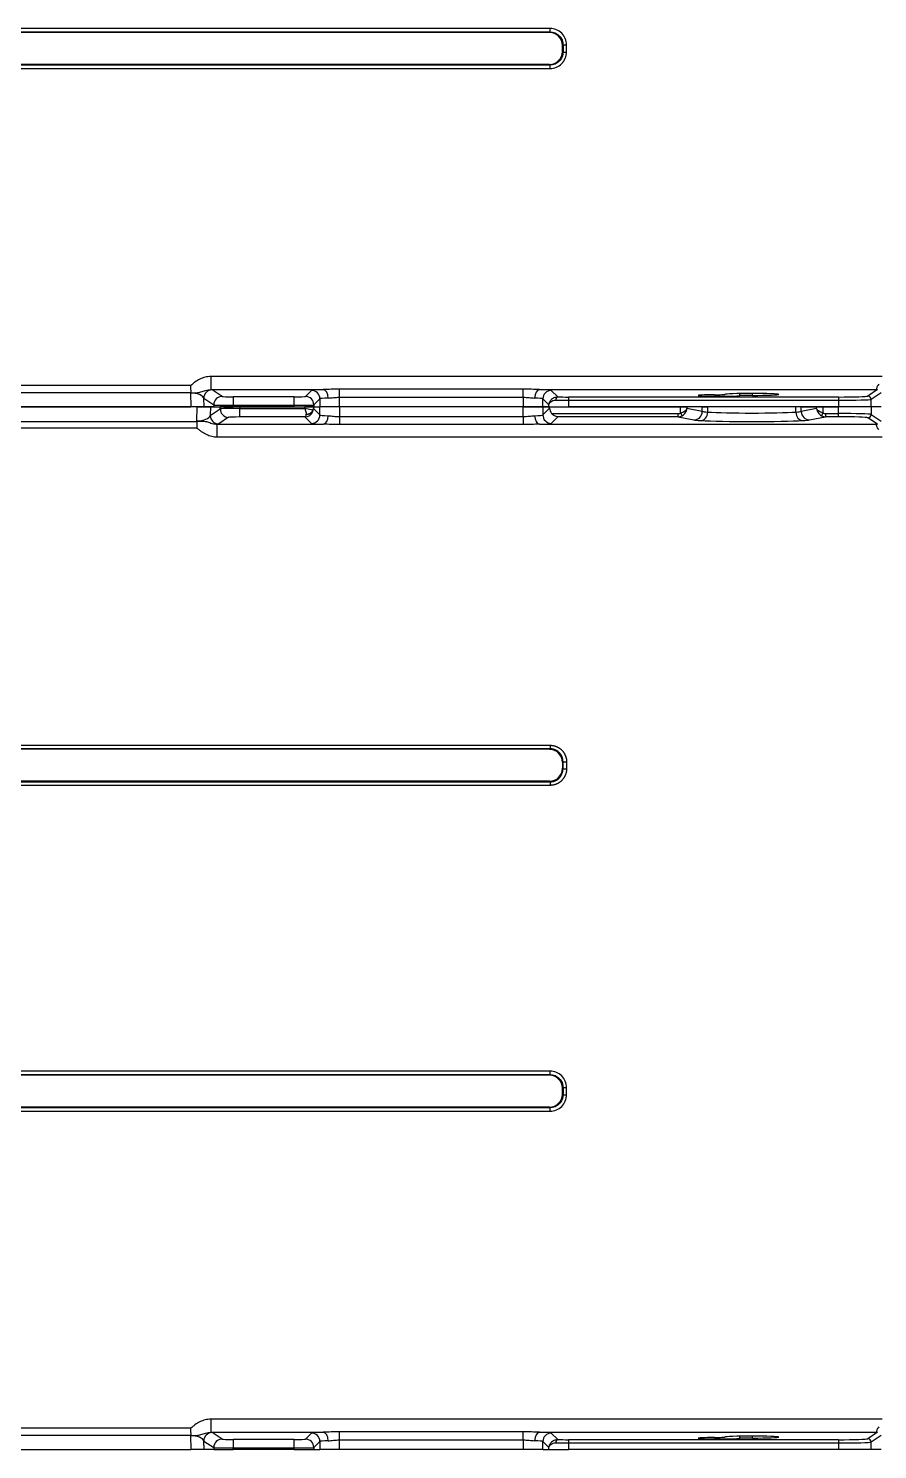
# Model space of a CAD drawing. Header units: millimetres. Extents: x 389 to 17466, y 310 to 5904.
# Drawn here: x 1762.4 to 1892.7, y 786.2 to 1004.2 of the extents above; entities that cross this region are included whole.
import ezdxf

# ---------------------------------------------------------------- set-up
doc = ezdxf.new("R2010")
doc.units = ezdxf.units.MM

# ---------------------------------------------------------------- blocks, each defined once
blk = doc.blocks.new('YTGUH')
at = {"color": 9, "linetype": 'Continuous', "true_color": 0xc7c8ca}
for p, q in [((1842.4, 1004.23), (1704.31, 1004.23)), ((1704.31, 1003.69), (1842.4, 1003.69)), ((1842.32, 1003.61), (1704.39, 1003.61)), ((1842.4, 1003.69), (1842.32, 1003.61)), ((1842.4, 1003.69), (1842.4, 1004.23)), ((1844.31, 1001.61), (1844.4, 1001.7)), ((1844.31, 1000.7), (1844.31, 1001.61)), ((1844.4, 1001.7), (1844.4, 1000.61)), ((1844.4, 1001.7), (1844.94, 1001.7)), ((1844.94, 1000.61), (1844.94, 1001.7)), ((1844.4, 1000.61), (1844.31, 1000.7)), ((1844.4, 1000.61), (1844.94, 1000.61)), ((1842.4, 998.62), (1704.31, 998.62)), ((1704.31, 998.08), (1842.4, 998.08)), ((1842.32, 998.71), (1704.39, 998.71)), ((1842.32, 998.71), (1842.4, 998.62)), ((1842.4, 998.08), (1842.4, 998.62)), ((1787.22, 949.43), (1759.49, 949.43)), ((1790.35, 950.81), (1790.35, 948.81)), ((1893.34, 950.81), (1790.35, 950.81)), ((1790.35, 948.81), (1807.62, 948.81)), ((1792.09, 947.76), (1790.56, 948.77)), ((1805.8, 948.69), (1804.86, 947.76)), ((1838.3, 948.89), (1810.09, 948.89)), ((1810.09, 947.63), (1810.09, 948.89)), ((1838.3, 947.63), (1838.3, 948.89)), ((1840.78, 948.81), (1892.42, 948.81)), ((1843.6, 947.69), (1842.6, 948.69)), ((1892.66, 948.82), (1891.17, 947.82)), ((1892.42, 948.81), (1892.66, 948.82)), ((1759.44, 948.37), (1787.27, 948.37)), ((1787.25, 948.32), (1787.21, 948.3)), ((1787.21, 948.3), (1787.28, 946.16)), ((1789.31, 946.16), (1789.27, 947.47)), ((1789.27, 947.47), (1790.79, 946.46)), ((1790.79, 946.46), (1790.79, 946.16)), ((1803.16, 947.7), (1793.78, 947.7)), ((1793.78, 947.7), (1793.78, 946.4)), ((1803.16, 946.4), (1803.16, 947.7)), ((1806.16, 946.46), (1807.1, 947.39)), ((1806.16, 946.46), (1806.16, 946.16)), ((1807.1, 947.39), (1807.1, 946.16)), ((1810.09, 947.63), (1838.3, 947.63)), ((1810.09, 946.16), (1810.09, 947.63)), ((1838.3, 947.63), (1838.3, 946.16)), ((1841.3, 946.16), (1841.3, 947.39)), ((1841.3, 947.39), (1842.23, 946.46)), ((1842.23, 946.16), (1842.23, 946.46)), ((1886.67, 947.67), (1845.23, 947.67)), ((1845.23, 947.67), (1845.23, 947.17)), ((1845.23, 947.17), (1886.67, 947.17)), ((1845.23, 947.17), (1845.23, 946.16)), ((1871.53, 947.88), (1871.53, 948.2)), ((1873.44, 948.22), (1873.44, 947.93)), ((1886.67, 947.67), (1886.67, 947.17)), ((1886.67, 947.17), (1886.67, 946.16)), ((1891.66, 947.32), (1893.22, 948.36)), ((1891.66, 946.16), (1891.66, 947.32)), ((1788.28, 946.16), (1758.43, 946.16)), ((1759.43, 946.16), (1787.28, 946.16)), ((1789.31, 946.16), (1787.28, 946.16)), ((1788.21, 944.02), (1788.28, 946.16)), ((1788.28, 946.16), (1790.31, 946.16)), ((1790.79, 946.16), (1789.31, 946.16)), ((1790.31, 946.16), (1790.27, 944.84)), ((1790.27, 944.84), (1791.79, 945.85)), ((1790.31, 946.16), (1791.79, 946.16)), ((1790.79, 946.16), (1793.78, 946.16)), ((1793.09, 944.56), (1791.56, 943.54)), ((1791.79, 945.85), (1791.79, 946.16)), ((1794.78, 946.16), (1791.79, 946.16)), ((1793.78, 946.16), (1793.78, 946.4)), ((1793.78, 946.4), (1803.16, 946.4)), ((1803.16, 946.16), (1793.78, 946.16)), ((1794.78, 946.16), (1794.78, 945.91)), ((1794.78, 946.16), (1804.8, 946.16)), ((1794.78, 945.91), (1804.8, 945.91)), ((1794.78, 944.61), (1794.78, 945.91)), ((1804.8, 944.61), (1794.78, 944.61)), ((1803.16, 946.16), (1803.16, 946.4)), ((1803.16, 946.16), (1806.16, 946.16)), ((1804.8, 945.91), (1804.8, 946.16)), ((1806.1, 946.16), (1804.8, 946.16)), ((1806, 945.63), (1804.8, 945.91)), ((1804.8, 945.91), (1805.01, 945.02)), ((1805.8, 943.62), (1804.8, 944.61)), ((1806.1, 946.16), (1806.1, 945.91)), ((1806.1, 946.16), (1807.1, 946.16)), ((1806.1, 945.91), (1807.1, 944.92)), ((1806.16, 946.16), (1807.1, 946.16)), ((1810.09, 946.16), (1807.1, 946.16)), ((1807.1, 944.92), (1807.1, 946.16)), ((1810.09, 946.16), (1807.1, 946.16)), ((1838.3, 946.16), (1810.09, 946.16)), ((1810.09, 946.16), (1810.09, 944.68)), ((1838.3, 946.16), (1810.09, 946.16)), ((1810.09, 944.68), (1838.3, 944.68)), ((1810.09, 944.68), (1810.09, 943.43)), ((1841.3, 946.16), (1838.3, 946.16)), ((1838.3, 944.68), (1838.3, 946.16)), ((1838.3, 946.16), (1841.3, 946.16)), ((1838.3, 944.68), (1838.3, 943.43)), ((1841.3, 946.16), (1842.23, 946.16)), ((1841.3, 946.16), (1841.3, 944.92)), ((1842.34, 946.16), (1841.3, 946.16)), ((1841.3, 944.92), (1842.34, 945.95)), ((1842.23, 946.16), (1845.23, 946.16)), ((1842.34, 945.95), (1842.34, 946.16)), ((1842.34, 946.16), (1862.43, 946.16)), ((1843.62, 944.64), (1842.6, 943.62)), ((1842.62, 945.14), (1862.04, 945.14)), ((1862.04, 944.64), (1843.62, 944.64)), ((1886.67, 946.16), (1845.23, 946.16)), ((1862.04, 944.64), (1862.04, 945.14)), ((1862.04, 944.64), (1864.48, 944.16)), ((1862.43, 945.24), (1862.43, 946.16)), ((1862.43, 946.16), (1863.41, 946.16)), ((1862.43, 945.24), (1862.66, 944.8)), ((1863.41, 946.16), (1863.41, 945.92)), ((1865.76, 946.16), (1863.41, 946.16)), ((1865.76, 945.46), (1863.41, 945.92)), ((1865.76, 945.46), (1865.76, 946.16)), ((1865.76, 946.16), (1866.59, 946.16)), ((1866.59, 945.36), (1866.59, 946.16)), ((1880.12, 946.16), (1866.59, 946.16)), ((1880.12, 945.36), (1880.12, 946.16)), ((1880.95, 946.16), (1880.12, 946.16)), ((1880.95, 945.46), (1880.95, 946.16)), ((1880.95, 946.16), (1883.3, 946.16)), ((1883.3, 945.92), (1880.95, 945.46)), ((1882.23, 944.16), (1884.67, 944.64)), ((1883.3, 945.92), (1883.3, 946.16)), ((1883.3, 946.16), (1884.28, 946.16)), ((1884.28, 945.24), (1884.05, 944.8)), ((1884.28, 946.16), (1884.28, 945.24)), ((1884.28, 946.16), (1886.67, 946.16)), ((1884.67, 945.14), (1884.67, 944.64)), ((1884.67, 945.14), (1886.67, 945.14)), ((1886.67, 944.64), (1884.67, 944.64)), ((1891.66, 946.16), (1886.67, 946.16)), ((1886.67, 945.14), (1886.67, 946.16)), ((1891.66, 946.16), (1886.67, 946.16)), ((1886.67, 944.64), (1886.67, 945.14)), ((1892.66, 943.49), (1891.17, 944.49)), ((1893.22, 946.16), (1891.66, 946.16)), ((1891.66, 946.16), (1891.66, 944.99)), ((1893.22, 946.16), (1891.66, 946.16)), ((1891.66, 944.99), (1893.22, 943.95)), ((1758.44, 943.94), (1788.27, 943.94)), ((1788.22, 942.88), (1758.49, 942.88)), ((1788.25, 943.99), (1788.21, 944.02)), ((1791.35, 943.5), (1807.62, 943.5)), ((1791.35, 941.5), (1791.35, 943.5)), ((1838.3, 943.43), (1810.09, 943.43)), ((1840.78, 943.5), (1892.42, 943.5)), ((1892.42, 943.5), (1892.66, 943.49)), ((1893.34, 941.5), (1791.35, 941.5)), ((1704.31, 894.23), (1842.4, 894.23)), ((1842.4, 894.23), (1842.4, 893.69)), ((1842.4, 893.69), (1704.31, 893.69)), ((1842.32, 893.61), (1704.39, 893.61)), ((1842.32, 893.61), (1842.4, 893.69)), ((1844.4, 891.7), (1844.31, 891.61)), ((1844.31, 891.61), (1844.31, 890.7)), ((1844.31, 890.7), (1844.4, 890.61)), ((1844.4, 890.61), (1844.4, 891.7)), ((1844.4, 891.7), (1844.94, 891.7)), ((1844.4, 890.61), (1844.94, 890.61)), ((1844.94, 891.7), (1844.94, 890.61)), ((1704.31, 888.62), (1842.4, 888.62)), ((1842.4, 888.08), (1704.31, 888.08)), ((1842.32, 888.71), (1704.39, 888.71)), ((1842.4, 888.62), (1842.32, 888.71)), ((1842.4, 888.62), (1842.4, 888.08)), ((1842.4, 844.23), (1704.31, 844.23)), ((1842.4, 843.69), (1842.4, 844.23)), ((1704.31, 843.69), (1842.4, 843.69)), ((1842.32, 843.61), (1704.39, 843.61)), ((1842.4, 843.69), (1842.32, 843.61)), ((1844.31, 841.61), (1844.4, 841.7)), ((1844.31, 840.7), (1844.31, 841.61)), ((1844.4, 840.61), (1844.31, 840.7)), ((1844.4, 841.7), (1844.4, 840.61)), ((1844.4, 841.7), (1844.94, 841.7)), ((1844.4, 840.61), (1844.94, 840.61)), ((1844.94, 840.61), (1844.94, 841.7)), ((1842.4, 838.62), (1704.31, 838.62)), ((1704.31, 838.08), (1842.4, 838.08)), ((1842.32, 838.71), (1704.39, 838.71)), ((1842.32, 838.71), (1842.4, 838.62)), ((1842.4, 838.08), (1842.4, 838.62)), ((1790.35, 790.81), (1790.35, 788.81)), ((1893.34, 790.81), (1790.35, 790.81)), ((1759.44, 788.37), (1787.27, 788.37)), ((1787.22, 789.43), (1759.49, 789.43)), ((1787.25, 788.32), (1787.21, 788.3)), ((1787.21, 788.3), (1787.28, 786.16)), ((1789.31, 786.16), (1789.27, 787.47)), ((1789.27, 787.47), (1790.79, 786.46)), ((1790.35, 788.81), (1807.62, 788.81)), ((1792.09, 787.76), (1790.56, 788.77)), ((1803.16, 787.7), (1793.78, 787.7)), ((1793.78, 787.7), (1793.78, 786.4)), ((1803.16, 786.4), (1803.16, 787.7)), ((1805.8, 788.69), (1804.86, 787.76)), ((1806.16, 786.46), (1807.1, 787.39)), ((1807.1, 787.39), (1807.1, 786.16)), ((1838.3, 788.89), (1810.09, 788.89)), ((1810.09, 787.63), (1810.09, 788.89)), ((1810.09, 787.63), (1838.3, 787.63)), ((1810.09, 786.16), (1810.09, 787.63)), ((1838.3, 787.63), (1838.3, 788.89)), ((1838.3, 787.63), (1838.3, 786.16)), ((1840.78, 788.81), (1892.42, 788.81)), ((1841.3, 786.16), (1841.3, 787.39)), ((1841.3, 787.39), (1842.23, 786.46)), ((1843.6, 787.69), (1842.6, 788.69)), ((1886.67, 787.67), (1845.23, 787.67)), ((1845.23, 787.67), (1845.23, 787.17)), ((1871.53, 787.88), (1871.53, 788.2)), ((1873.44, 788.22), (1873.44, 787.93)), ((1886.67, 787.67), (1886.67, 787.17)), ((1892.66, 788.82), (1891.17, 787.82)), ((1891.66, 787.32), (1893.22, 788.36)), ((1891.66, 786.16), (1891.66, 787.32)), ((1892.42, 788.81), (1892.66, 788.82)), ((1759.43, 786.16), (1787.28, 786.16)), ((1789.31, 786.16), (1787.28, 786.16)), ((1790.79, 786.16), (1789.31, 786.16)), ((1790.79, 786.46), (1790.79, 786.16)), ((1790.79, 786.16), (1793.78, 786.16)), ((1793.78, 786.16), (1793.78, 786.4)), ((1793.78, 786.4), (1803.16, 786.4)), ((1803.16, 786.16), (1793.78, 786.16)), ((1803.16, 786.16), (1803.16, 786.4)), ((1803.16, 786.16), (1806.16, 786.16)), ((1806.16, 786.46), (1806.16, 786.16)), ((1806.16, 786.16), (1807.1, 786.16)), ((1810.09, 786.16), (1807.1, 786.16)), ((1838.3, 786.16), (1810.09, 786.16)), ((1841.3, 786.16), (1838.3, 786.16)), ((1841.3, 786.16), (1842.23, 786.16)), ((1842.23, 786.16), (1842.23, 786.46)), ((1842.23, 786.16), (1845.23, 786.16)), ((1845.23, 787.17), (1886.67, 787.17)), ((1845.23, 787.17), (1845.23, 786.16)), ((1886.67, 786.16), (1845.23, 786.16)), ((1886.67, 787.17), (1886.67, 786.16)), ((1891.66, 786.16), (1886.67, 786.16)), ((1893.22, 786.16), (1891.66, 786.16))]:
    blk.add_line(p, q, dxfattribs=at)
for centre, major_axis, ratio, start_param, end_param in [((1842.3, 1001.6), (1.42, 1.42), 0.992433, 5.501585, 7.064785), ((1842.3, 1000.71), (1.42, -1.42), 0.992433, 5.501585, 7.064785), ((1790.56, 947.47), (-0.72, -1.08), 0.998023, 3.730274, 5.299244), ((1787.27, 948.76), (-3.3, 0), 0.042162, 3.204893, 3.507282), ((1810.09, 948.69), (-4.3, 0), 0.034921, 5.326162, 6.248279), ((1805.8, 947.39), (-0.919, 0.919), 0.998783, 3.9276, 5.497178), ((1807.62, 947.51), (-0.03, 1.3), 0.575839, 4.698222, 6.240485), ((1840.78, 947.51), (0.03, 1.3), 0.575839, 0.0427, 1.584963), ((1838.3, 948.69), (-4.3, 0), 0.034921, 3.176499, 4.098616), ((1842.6, 947.39), (0.919, 0.919), 0.998783, 0.786007, 2.355586), ((1892.66, 949.82), (-0.027, 1), 0.608624, 2.799613, 3.097594), ((1787.27, 947.46), (-2, 0.07), 0.41429, 3.231325, 4.757818), ((1792.09, 946.46), (-0.72, -1.08), 0.998023, 3.730274, 5.299244), ((1793.78, 946.46), (-3, 0), 0.019788, 0.05236, 1.570796), ((1793.78, 947.76), (-1.7, 0), 0.034921, 0.05236, 1.570796), ((1803.16, 947.76), (-1.7, 0), 0.034921, 1.570796, 3.106686), ((1803.16, 946.46), (-3, 0), 0.019788, 1.570796, 3.106686), ((1804.86, 946.46), (0.919, -0.919), 0.998783, 0.786007, 2.355586), ((1810.09, 947.39), (-3, 0), 0.050053, 5.326162, 6.248279), ((1838.3, 947.39), (-3, 0), 0.050053, 3.176499, 4.098616), ((1843.6, 947.19), (0.015, 0.5), 0.654228, 0.046162, 1.590566), ((1845.23, 947.26), (-3, 0), 0.029101, 0.857409, 1.570796), ((1845.23, 947.76), (-2.5, 0), 0.034921, 0.857409, 1.570796), ((1868.36, 947.9), (-3.25, 0), 0.034921, 4.932997, 9.204313), ((1873.36, 948.07), (-4.15, 0), 0.034921, 1.590802, 6.263213), ((1886.67, 947.83), (-4.5, 0), 0.034921, 1.570796, 3.089233), ((1886.67, 947.33), (-5, 0), 0.031429, 1.570796, 3.089233), ((1891.17, 947.32), (0.277, -0.416), 0.998023, 0.983941, 2.552911), ((1788.27, 944.85), (2, 0.07), 0.41429, 4.66696, 6.193453), ((1791.56, 944.84), (-0.72, 1.08), 0.998023, 0.983941, 2.552911), ((1794.78, 945.85), (-3, 0), 0.019788, 4.712389, 6.230825), ((1793.09, 945.85), (-0.72, 1.08), 0.998023, 0.983941, 2.552911), ((1794.78, 944.55), (-1.7, 0), 0.034921, 4.712389, 6.230825), ((1804.8, 945.91), (0.54, 1.19), 0.988133, 3.572817, 4.783775), ((1804.8, 945.91), (0.01, 1.3), 0.222706, 3.178322, 3.963111), ((1805.8, 944.92), (-0.919, -0.919), 0.998783, 0.786007, 2.355586), ((1804.8, 945.91), (1.3, 0.04), 0.593526, 5.870649, 6.229269), ((1805.54, 945.64), (-0.46, 0.195), 0.685021, 3.203282, 3.695879), ((1805.54, 945.63), (0.456, -0.205), 0.69482, 0.078462, 0.573236), ((1804.8, 945.91), (1.2, 0.51), 0.96994, 5.512051, 5.870672), ((1810.09, 944.92), (-3, 0), 0.050053, 0.034907, 0.957024), ((1807.62, 944.8), (-0.03, -1.3), 0.575839, 0.0427, 1.584963), ((1838.3, 944.92), (-3, 0), 0.050053, 2.184569, 3.106686), ((1840.78, 944.8), (0.03, -1.3), 0.575839, 4.698222, 6.240485), ((1842.6, 944.92), (0.919, -0.919), 0.998783, 3.9276, 5.497178), ((1843.64, 945.96), (-0.92, -0.92), 0.998783, 5.498396, 6.177197), ((1862.04, 945.94), (-0.797, 0.158), 0.984226, 1.769364, 2.267987), ((1862.04, 945.94), (-1.28, 0.25), 0.996219, 1.769364, 2.267987), ((1864.48, 945.46), (0.25, 1.28), 0.984226, 3.340161, 4.904897), ((1865.5, 945.36), (0.07, 1.3), 0.844803, 3.206862, 4.759004), ((1871.67, 945.5), (-6, 0), 0.042487, 0.174533, 0.563912), ((1873.36, 945.54), (-8, 0), 0.040595, 0.563912, 2.57768), ((1875.05, 945.5), (-6, 0), 0.042487, 2.57768, 2.96706), ((1881.22, 945.36), (-0.07, 1.3), 0.844803, 1.524182, 3.076323), ((1882.23, 945.46), (-0.25, 1.28), 0.984226, 1.378289, 2.943025), ((1884.67, 945.94), (1.28, 0.25), 0.996219, 4.015198, 4.513821), ((1884.67, 945.94), (-0.797, -0.158), 0.984226, 0.873605, 1.372228), ((1886.67, 944.98), (-5, 0), 0.031429, 3.193953, 4.712389), ((1886.67, 944.48), (-4.5, 0), 0.034921, 3.193953, 4.712389), ((1891.17, 944.99), (0.277, 0.416), 0.998023, 3.730274, 5.299244), ((1788.27, 943.55), (3.3, 0), 0.042162, 5.917496, 6.219885), ((1810.09, 943.62), (-4.3, 0), 0.034921, 0.034907, 0.957024), ((1838.3, 943.62), (-4.3, 0), 0.034921, 2.184569, 3.106686), ((1871.67, 944.2), (-7.3, 0), 0.034921, 0.174533, 0.563912), ((1873.36, 944.24), (-9.3, 0), 0.034921, 0.563912, 2.57768), ((1875.05, 944.2), (-7.3, 0), 0.034921, 2.57768, 2.96706), ((1892.66, 942.5), (-0.027, -1), 0.608624, 3.185591, 3.483573), ((1842.3, 891.6), (1.42, 1.42), 0.992433, 5.501585, 7.064785), ((1842.3, 890.71), (1.42, -1.42), 0.992433, 5.501585, 7.064785), ((1842.3, 841.6), (1.42, 1.42), 0.992433, 5.501585, 7.064785), ((1842.3, 840.71), (1.42, -1.42), 0.992433, 5.501585, 7.064785), ((1787.27, 787.46), (-2, 0.07), 0.41429, 3.231325, 4.757818), ((1790.56, 787.47), (-0.72, -1.08), 0.998023, 3.730274, 5.299244), ((1787.27, 788.76), (-3.3, 0), 0.042162, 3.204893, 3.507282), ((1792.09, 786.46), (-0.72, -1.08), 0.998023, 3.730274, 5.299244), ((1793.78, 787.76), (-1.7, 0), 0.034921, 0.05236, 1.570796), ((1803.16, 787.76), (-1.7, 0), 0.034921, 1.570796, 3.106686), ((1804.86, 786.46), (0.919, -0.919), 0.998783, 0.786007, 2.355586), ((1810.09, 788.69), (-4.3, 0), 0.034921, 5.326162, 6.248279), ((1805.8, 787.39), (-0.919, 0.919), 0.998783, 3.9276, 5.497178), ((1810.09, 787.39), (-3, 0), 0.050053, 5.326162, 6.248279), ((1807.62, 787.51), (-0.03, 1.3), 0.575839, 4.698222, 6.240485), ((1840.78, 787.51), (0.03, 1.3), 0.575839, 0.0427, 1.584963), ((1838.3, 787.39), (-3, 0), 0.050053, 3.176499, 4.098616), ((1838.3, 788.69), (-4.3, 0), 0.034921, 3.176499, 4.098616), ((1842.6, 787.39), (0.919, 0.919), 0.998783, 0.786007, 2.355586), ((1843.6, 787.19), (0.015, 0.5), 0.654228, 0.046162, 1.590566), ((1845.23, 787.76), (-2.5, 0), 0.034921, 0.857409, 1.570796), ((1868.36, 787.9), (-3.25, 0), 0.034921, 4.932997, 9.204313), ((1873.36, 788.07), (-4.15, 0), 0.034921, 1.590802, 6.263213), ((1886.67, 787.83), (-4.5, 0), 0.034921, 1.570796, 3.089233), ((1886.67, 787.33), (-5, 0), 0.031429, 1.570796, 3.089233), ((1891.17, 787.32), (0.277, -0.416), 0.998023, 0.983941, 2.552911), ((1892.66, 789.82), (-0.027, 1), 0.608624, 2.799613, 3.097594), ((1793.78, 786.46), (-3, 0), 0.019788, 0.05236, 1.570796), ((1803.16, 786.46), (-3, 0), 0.019788, 1.570796, 3.106686), ((1845.23, 787.26), (-3, 0), 0.029101, 0.857409, 1.570796)]:
    blk.add_ellipse(centre, major_axis=major_axis, ratio=ratio, start_param=start_param, end_param=end_param, dxfattribs=at)
for points, knots in [([(1844.94, 1001.7), (1844.94, 1002.03), (1844.87, 1002.36), (1844.62, 1002.98), (1844.43, 1003.26), (1843.96, 1003.73), (1843.68, 1003.91), (1843.07, 1004.17), (1842.74, 1004.23), (1842.4, 1004.23)], [0, 0, 0, 0, 0.25, 0.25, 0.5, 0.5, 0.75, 0.75, 1, 1, 1, 1]), ([(1842.4, 1003.69), (1842.66, 1003.69), (1842.93, 1003.64), (1843.41, 1003.44), (1843.63, 1003.29), (1844, 1002.92), (1844.15, 1002.7), (1844.34, 1002.22), (1844.4, 1001.96), (1844.4, 1001.7)], [0, 0, 0, 0, 0.25, 0.25, 0.5, 0.5, 0.75, 0.75, 1, 1, 1, 1]), ([(1842.4, 998.08), (1842.74, 998.08), (1843.07, 998.14), (1843.68, 998.4), (1843.96, 998.59), (1844.43, 999.06), (1844.62, 999.34), (1844.87, 999.95), (1844.94, 1000.28), (1844.94, 1000.61)], [0, 0, 0, 0, 0.25, 0.25, 0.5, 0.5, 0.75, 0.75, 1, 1, 1, 1]), ([(1844.4, 1000.61), (1844.4, 1000.35), (1844.34, 1000.09), (1844.15, 999.61), (1844, 999.39), (1843.63, 999.02), (1843.41, 998.87), (1842.93, 998.67), (1842.66, 998.62), (1842.4, 998.62)], [0, 0, 0, 0, 0.25, 0.25, 0.5, 0.5, 0.75, 0.75, 1, 1, 1, 1]), ([(1790.35, 950.81), (1790.06, 950.81), (1789.77, 950.77), (1789.21, 950.64), (1788.93, 950.54), (1788.41, 950.28), (1788.16, 950.13), (1787.8, 949.87), (1787.69, 949.78), (1787.52, 949.64), (1787.46, 949.59), (1787.38, 949.53), (1787.35, 949.5), (1787.29, 949.46), (1787.26, 949.44), (1787.22, 949.43)], [0, 0, 0, 0, 0.25, 0.25, 0.5, 0.5, 0.75, 0.75, 0.875, 0.875, 0.9375, 0.9375, 0.96875, 0.96875, 1, 1, 1, 1]), ([(1787.22, 949.43), (1787.23, 949.34), (1787.24, 949.25), (1787.25, 949.06), (1787.25, 948.97), (1787.26, 948.7), (1787.27, 948.53), (1787.27, 948.37)], [0, 0, 0, 0, 0.25, 0.25, 0.5, 0.5, 1, 1, 1, 1]), ([(1787.25, 948.32), (1787.4, 948.32), (1787.54, 948.32), (1787.83, 948.33), (1787.97, 948.33), (1788.37, 948.35), (1788.61, 948.4), (1789.08, 948.52), (1789.31, 948.61), (1789.8, 948.75), (1790.06, 948.81), (1790.35, 948.81)], [0, 0, 0, 0, 0.125, 0.125, 0.25, 0.25, 0.5, 0.5, 0.75, 0.75, 1, 1, 1, 1]), ([(1810.09, 948.89), (1809.67, 948.89), (1809.24, 948.87), (1808.41, 948.84), (1808.01, 948.82), (1807.62, 948.81)], [0, 0, 0, 0, 0.5, 0.5, 1, 1, 1, 1]), ([(1840.78, 948.81), (1840.39, 948.82), (1839.98, 948.84), (1839.15, 948.87), (1838.72, 948.89), (1838.3, 948.89)], [0, 0, 0, 0, 0.5, 0.5, 1, 1, 1, 1]), ([(1892.84, 949.63), (1892.76, 949.55), (1892.7, 949.47), (1892.61, 949.32), (1892.58, 949.24), (1892.53, 949.1), (1892.52, 949.04), (1892.5, 948.96), (1892.5, 948.94), (1892.49, 948.9), (1892.49, 948.88), (1892.48, 948.87)], [0, 0, 0, 0, 0.25, 0.25, 0.5, 0.5, 0.75, 0.75, 0.875, 0.875, 1, 1, 1, 1]), ([(1787.27, 948.37), (1787.27, 948.36), (1787.27, 948.36), (1787.27, 948.34), (1787.26, 948.34), (1787.26, 948.33), (1787.25, 948.33), (1787.25, 948.32)], [0, 0, 0, 0, 0.362071, 0.362071, 0.723957, 0.723957, 1, 1, 1, 1]), ([(1808.37, 947.51), (1808.62, 947.52), (1808.89, 947.56), (1809.33, 947.6), (1809.48, 947.61), (1809.78, 947.63), (1809.94, 947.63), (1810.09, 947.63)], [0, 0, 0, 0, 0.5, 0.5, 0.75, 0.75, 1, 1, 1, 1]), ([(1838.3, 947.63), (1838.61, 947.63), (1838.91, 947.61), (1839.35, 947.57), (1839.49, 947.55), (1839.77, 947.53), (1839.9, 947.52), (1840.03, 947.51)], [0, 0, 0, 0, 0.5, 0.5, 0.75, 0.75, 1, 1, 1, 1]), ([(1842.23, 946.46), (1842.24, 946.53), (1842.25, 946.61), (1842.28, 946.76), (1842.31, 946.83), (1842.4, 947.04), (1842.49, 947.18), (1842.72, 947.41), (1842.87, 947.51), (1843.21, 947.66), (1843.39, 947.7), (1843.6, 947.69)], [0, 0, 0, 0, 0.125, 0.125, 0.25, 0.25, 0.5, 0.5, 0.75, 0.75, 1, 1, 1, 1]), ([(1842.23, 946.46), (1842.24, 946.55), (1842.27, 946.63), (1842.36, 946.8), (1842.43, 946.88), (1842.6, 947.02), (1842.7, 947.08), (1842.96, 947.17), (1843.1, 947.2), (1843.27, 947.19)], [0, 0, 0, 0, 0.25, 0.25, 0.5, 0.5, 0.75, 0.75, 1, 1, 1, 1]), ([(1867.64, 948.01), (1867.86, 948.01), (1868.07, 948.02), (1868.45, 948.02), (1868.61, 948.03), (1868.9, 948.04), (1869.01, 948.05), (1869.16, 948.06), (1869.2, 948.07), (1869.21, 948.08)], [0, 0, 0, 0, 0.25, 0.25, 0.5, 0.5, 0.75, 0.75, 1, 1, 1, 1]), ([(1873.44, 947.93), (1873.21, 947.93), (1873, 947.93), (1872.58, 947.92), (1872.39, 947.92), (1872.04, 947.91), (1871.89, 947.9), (1871.66, 947.89), (1871.58, 947.88), (1871.53, 947.88)], [0, 0, 0, 0, 0.25, 0.25, 0.5, 0.5, 0.75, 0.75, 1, 1, 1, 1]), ([(1805.01, 945.02), (1805.12, 945.04), (1805.23, 945.06), (1805.44, 945.12), (1805.54, 945.17), (1805.72, 945.28), (1805.8, 945.34), (1805.92, 945.48), (1805.97, 945.55), (1806, 945.63)], [0, 0, 0, 0, 0.25, 0.25, 0.5, 0.5, 0.75, 0.75, 1, 1, 1, 1]), ([(1805.01, 945.02), (1805.12, 945.02), (1805.23, 945.02), (1805.44, 945.06), (1805.54, 945.08), (1805.72, 945.16), (1805.8, 945.21), (1805.93, 945.33), (1805.97, 945.39), (1806.01, 945.46)], [0, 0, 0, 0, 0.25, 0.25, 0.5, 0.5, 0.75, 0.75, 1, 1, 1, 1]), ([(1808.37, 944.8), (1808.62, 944.79), (1808.89, 944.76), (1809.33, 944.71), (1809.48, 944.7), (1809.78, 944.68), (1809.94, 944.68), (1810.09, 944.68)], [0, 0, 0, 0, 0.5, 0.5, 0.75, 0.75, 1, 1, 1, 1]), ([(1838.3, 944.68), (1838.61, 944.68), (1838.91, 944.7), (1839.35, 944.74), (1839.49, 944.76), (1839.77, 944.78), (1839.9, 944.8), (1840.03, 944.8)], [0, 0, 0, 0, 0.5, 0.5, 0.75, 0.75, 1, 1, 1, 1]), ([(1843.62, 944.64), (1843.44, 944.64), (1843.26, 944.68), (1843.01, 944.81), (1842.92, 944.86), (1842.77, 944.98), (1842.69, 945.06), (1842.62, 945.14)], [0, 0, 0, 0, 0.5, 0.5, 0.75, 0.75, 1, 1, 1, 1]), ([(1862.43, 945.24), (1862.56, 945.27), (1862.68, 945.31), (1862.9, 945.41), (1863, 945.47), (1863.18, 945.59), (1863.25, 945.65), (1863.36, 945.78), (1863.39, 945.85), (1863.41, 945.92)], [0, 0, 0, 0, 0.25, 0.25, 0.5, 0.5, 0.75, 0.75, 1, 1, 1, 1]), ([(1862.66, 944.8), (1862.77, 944.86), (1862.87, 944.93), (1863.05, 945.1), (1863.13, 945.19), (1863.25, 945.38), (1863.31, 945.49), (1863.38, 945.7), (1863.4, 945.81), (1863.41, 945.92)], [0, 0, 0, 0, 0.25, 0.25, 0.5, 0.5, 0.75, 0.75, 1, 1, 1, 1]), ([(1883.3, 945.92), (1883.31, 945.81), (1883.33, 945.7), (1883.41, 945.49), (1883.46, 945.38), (1883.58, 945.19), (1883.66, 945.1), (1883.84, 944.93), (1883.94, 944.86), (1884.05, 944.8)], [0, 0, 0, 0, 0.25, 0.25, 0.5, 0.5, 0.75, 0.75, 1, 1, 1, 1]), ([(1884.28, 945.24), (1884.16, 945.27), (1884.03, 945.31), (1883.81, 945.41), (1883.71, 945.47), (1883.54, 945.59), (1883.46, 945.65), (1883.35, 945.78), (1883.32, 945.85), (1883.3, 945.92)], [0, 0, 0, 0, 0.25, 0.25, 0.5, 0.5, 0.75, 0.75, 1, 1, 1, 1]), ([(1788.22, 942.88), (1788.23, 942.97), (1788.24, 943.07), (1788.25, 943.25), (1788.25, 943.34), (1788.26, 943.61), (1788.27, 943.78), (1788.27, 943.94)], [0, 0, 0, 0, 0.25, 0.25, 0.5, 0.5, 1, 1, 1, 1]), ([(1791.35, 941.5), (1791.06, 941.5), (1790.77, 941.54), (1790.21, 941.67), (1789.93, 941.77), (1789.41, 942.03), (1789.16, 942.18), (1788.8, 942.44), (1788.69, 942.53), (1788.52, 942.67), (1788.46, 942.72), (1788.38, 942.78), (1788.35, 942.81), (1788.29, 942.85), (1788.26, 942.87), (1788.22, 942.88)], [0, 0, 0, 0, 0.25, 0.25, 0.5, 0.5, 0.75, 0.75, 0.875, 0.875, 0.9375, 0.9375, 0.96875, 0.96875, 1, 1, 1, 1]), ([(1788.25, 943.99), (1788.4, 943.99), (1788.54, 943.99), (1788.83, 943.99), (1788.97, 943.98), (1789.37, 943.96), (1789.61, 943.92), (1790.08, 943.79), (1790.31, 943.7), (1790.68, 943.59), (1790.81, 943.56), (1791.07, 943.51), (1791.21, 943.5), (1791.35, 943.5)], [0, 0, 0, 0, 0.125, 0.125, 0.25, 0.25, 0.5, 0.5, 0.75, 0.75, 0.875, 0.875, 1, 1, 1, 1]), ([(1810.09, 943.43), (1809.67, 943.43), (1809.24, 943.44), (1808.41, 943.47), (1808.01, 943.5), (1807.62, 943.5)], [0, 0, 0, 0, 0.5, 0.5, 1, 1, 1, 1]), ([(1840.78, 943.5), (1840.39, 943.5), (1839.98, 943.47), (1839.15, 943.44), (1838.72, 943.43), (1838.3, 943.43)], [0, 0, 0, 0, 0.5, 0.5, 1, 1, 1, 1]), ([(1892.84, 942.68), (1892.76, 942.76), (1892.7, 942.84), (1892.61, 943), (1892.58, 943.07), (1892.53, 943.21), (1892.52, 943.27), (1892.5, 943.35), (1892.5, 943.37), (1892.49, 943.41), (1892.49, 943.43), (1892.48, 943.44)], [0, 0, 0, 0, 0.25, 0.25, 0.5, 0.5, 0.75, 0.75, 0.875, 0.875, 1, 1, 1, 1]), ([(1844.4, 891.7), (1844.39, 891.74), (1844.39, 891.83), (1844.38, 891.97), (1844.36, 892.1), (1844.32, 892.23), (1844.29, 892.36), (1844.24, 892.48), (1844.18, 892.6), (1844.12, 892.71), (1844.05, 892.82), (1843.98, 892.92), (1843.9, 893.02), (1843.79, 893.14), (1843.63, 893.28), (1843.42, 893.42), (1843.19, 893.54), (1842.94, 893.62), (1842.67, 893.68), (1842.49, 893.69), (1842.4, 893.69)], [0, 0, 0, 0, 0.043878, 0.087345, 0.130404, 0.173058, 0.215311, 0.257165, 0.298626, 0.339695, 0.380376, 0.420674, 0.460592, 0.500135, 0.579552, 0.660487, 0.742971, 0.827034, 0.912701, 1, 1, 1, 1]), ([(1842.4, 888.62), (1842.45, 888.62), (1842.54, 888.62), (1842.68, 888.64), (1842.81, 888.66), (1842.94, 888.69), (1843.06, 888.73), (1843.19, 888.78), (1843.31, 888.83), (1843.42, 888.9), (1843.53, 888.96), (1843.63, 889.04), (1843.72, 889.12), (1843.85, 889.23), (1843.98, 889.39), (1844.13, 889.6), (1844.24, 889.83), (1844.33, 890.08), (1844.38, 890.34), (1844.39, 890.52), (1844.4, 890.61)], [0, 0, 0, 0, 0.043878, 0.087345, 0.130404, 0.173058, 0.215311, 0.257165, 0.298626, 0.339695, 0.380376, 0.420674, 0.460592, 0.500135, 0.579552, 0.660487, 0.742971, 0.827034, 0.912701, 1, 1, 1, 1]), ([(1844.94, 841.7), (1844.94, 842.03), (1844.87, 842.36), (1844.62, 842.98), (1844.43, 843.26), (1843.96, 843.73), (1843.68, 843.91), (1843.07, 844.17), (1842.74, 844.23), (1842.4, 844.23)], [0, 0, 0, 0, 0.25, 0.25, 0.5, 0.5, 0.75, 0.75, 1, 1, 1, 1]), ([(1842.4, 843.69), (1842.66, 843.69), (1842.93, 843.64), (1843.41, 843.44), (1843.63, 843.29), (1844, 842.92), (1844.15, 842.7), (1844.34, 842.22), (1844.4, 841.96), (1844.4, 841.7)], [0, 0, 0, 0, 0.25, 0.25, 0.5, 0.5, 0.75, 0.75, 1, 1, 1, 1]), ([(1842.4, 838.08), (1842.74, 838.08), (1843.07, 838.14), (1843.68, 838.4), (1843.96, 838.59), (1844.43, 839.06), (1844.62, 839.34), (1844.87, 839.95), (1844.94, 840.28), (1844.94, 840.61)], [0, 0, 0, 0, 0.25, 0.25, 0.5, 0.5, 0.75, 0.75, 1, 1, 1, 1]), ([(1844.4, 840.61), (1844.4, 840.35), (1844.34, 840.09), (1844.15, 839.61), (1844, 839.39), (1843.63, 839.02), (1843.41, 838.87), (1842.93, 838.67), (1842.66, 838.62), (1842.4, 838.62)], [0, 0, 0, 0, 0.25, 0.25, 0.5, 0.5, 0.75, 0.75, 1, 1, 1, 1]), ([(1790.35, 790.81), (1790.06, 790.81), (1789.77, 790.77), (1789.21, 790.64), (1788.93, 790.54), (1788.41, 790.28), (1788.16, 790.13), (1787.8, 789.87), (1787.69, 789.78), (1787.52, 789.64), (1787.46, 789.59), (1787.38, 789.53), (1787.35, 789.5), (1787.29, 789.46), (1787.26, 789.44), (1787.22, 789.43)], [0, 0, 0, 0, 0.25, 0.25, 0.5, 0.5, 0.75, 0.75, 0.875, 0.875, 0.9375, 0.9375, 0.96875, 0.96875, 1, 1, 1, 1]), ([(1892.84, 789.63), (1892.76, 789.55), (1892.7, 789.47), (1892.61, 789.32), (1892.58, 789.24), (1892.53, 789.1), (1892.52, 789.04), (1892.5, 788.96), (1892.5, 788.94), (1892.49, 788.9), (1892.49, 788.88), (1892.48, 788.87)], [0, 0, 0, 0, 0.25, 0.25, 0.5, 0.5, 0.75, 0.75, 0.875, 0.875, 1, 1, 1, 1]), ([(1787.22, 789.43), (1787.23, 789.34), (1787.24, 789.25), (1787.25, 789.06), (1787.25, 788.97), (1787.26, 788.7), (1787.27, 788.53), (1787.27, 788.37)], [0, 0, 0, 0, 0.25, 0.25, 0.5, 0.5, 1, 1, 1, 1]), ([(1787.25, 788.32), (1787.4, 788.32), (1787.54, 788.32), (1787.83, 788.33), (1787.97, 788.33), (1788.37, 788.35), (1788.61, 788.4), (1789.08, 788.52), (1789.31, 788.61), (1789.8, 788.75), (1790.06, 788.81), (1790.35, 788.81)], [0, 0, 0, 0, 0.125, 0.125, 0.25, 0.25, 0.5, 0.5, 0.75, 0.75, 1, 1, 1, 1]), ([(1787.27, 788.37), (1787.27, 788.36), (1787.27, 788.36), (1787.27, 788.34), (1787.26, 788.34), (1787.26, 788.33), (1787.25, 788.33), (1787.25, 788.32)], [0, 0, 0, 0, 0.362071, 0.362071, 0.723957, 0.723957, 1, 1, 1, 1]), ([(1810.09, 788.89), (1809.67, 788.89), (1809.24, 788.87), (1808.41, 788.84), (1808.01, 788.82), (1807.62, 788.81)], [0, 0, 0, 0, 0.5, 0.5, 1, 1, 1, 1]), ([(1808.37, 787.51), (1808.62, 787.52), (1808.89, 787.56), (1809.33, 787.6), (1809.48, 787.61), (1809.78, 787.63), (1809.94, 787.63), (1810.09, 787.63)], [0, 0, 0, 0, 0.5, 0.5, 0.75, 0.75, 1, 1, 1, 1]), ([(1840.78, 788.81), (1840.39, 788.82), (1839.98, 788.84), (1839.15, 788.87), (1838.72, 788.89), (1838.3, 788.89)], [0, 0, 0, 0, 0.5, 0.5, 1, 1, 1, 1]), ([(1838.3, 787.63), (1838.61, 787.63), (1838.91, 787.61), (1839.35, 787.57), (1839.49, 787.55), (1839.77, 787.53), (1839.9, 787.52), (1840.03, 787.51)], [0, 0, 0, 0, 0.5, 0.5, 0.75, 0.75, 1, 1, 1, 1]), ([(1842.23, 786.46), (1842.24, 786.53), (1842.25, 786.61), (1842.28, 786.76), (1842.31, 786.83), (1842.4, 787.04), (1842.49, 787.18), (1842.72, 787.41), (1842.87, 787.51), (1843.21, 787.66), (1843.39, 787.7), (1843.6, 787.69)], [0, 0, 0, 0, 0.125, 0.125, 0.25, 0.25, 0.5, 0.5, 0.75, 0.75, 1, 1, 1, 1]), ([(1867.64, 788.01), (1867.86, 788.01), (1868.07, 788.02), (1868.45, 788.02), (1868.61, 788.03), (1868.9, 788.04), (1869.01, 788.05), (1869.16, 788.06), (1869.2, 788.07), (1869.21, 788.08)], [0, 0, 0, 0, 0.25, 0.25, 0.5, 0.5, 0.75, 0.75, 1, 1, 1, 1]), ([(1873.44, 787.93), (1873.21, 787.93), (1873, 787.93), (1872.58, 787.92), (1872.39, 787.92), (1872.04, 787.91), (1871.89, 787.9), (1871.66, 787.89), (1871.58, 787.88), (1871.53, 787.88)], [0, 0, 0, 0, 0.25, 0.25, 0.5, 0.5, 0.75, 0.75, 1, 1, 1, 1]), ([(1842.23, 786.46), (1842.24, 786.55), (1842.27, 786.63), (1842.36, 786.8), (1842.43, 786.88), (1842.6, 787.02), (1842.7, 787.08), (1842.96, 787.17), (1843.1, 787.2), (1843.27, 787.19)], [0, 0, 0, 0, 0.25, 0.25, 0.5, 0.5, 0.75, 0.75, 1, 1, 1, 1])]:
    blk.add_open_spline(points, degree=3, knots=knots, dxfattribs=at)
for points, degree in [([(1892.48, 948.87), (1892.46, 948.84), (1892.44, 948.82), (1892.42, 948.81)], 3), ([(1806, 945.64), (1806, 945.64), (1806, 945.64), (1806, 945.63)], 3), ([(1806.01, 945.46), (1806.01, 945.46), (1806.01, 945.46), (1806.01, 945.46)], 3), ([(1788.27, 943.94), (1788.27, 943.97), (1788.25, 943.99)], 2), ([(1892.48, 943.44), (1892.46, 943.48), (1892.44, 943.5), (1892.42, 943.5)], 3), ([(1842.4, 894.23), (1842.91, 894.23), (1843.84, 893.85), (1844.55, 893.14), (1844.94, 892.2), (1844.94, 891.7)], 2), ([(1844.94, 890.61), (1844.94, 890.11), (1844.55, 889.18), (1843.84, 888.46), (1842.91, 888.08), (1842.4, 888.08)], 2), ([(1892.48, 788.87), (1892.46, 788.84), (1892.44, 788.82), (1892.42, 788.81)], 3)]:
    blk.add_open_spline(points, degree=degree, dxfattribs=at)

msp = doc.modelspace()

# ---------------------------------------------------------------- block references
msp.add_blockref('YTGUH', (0, 0))

doc.saveas('drawing.dxf')
